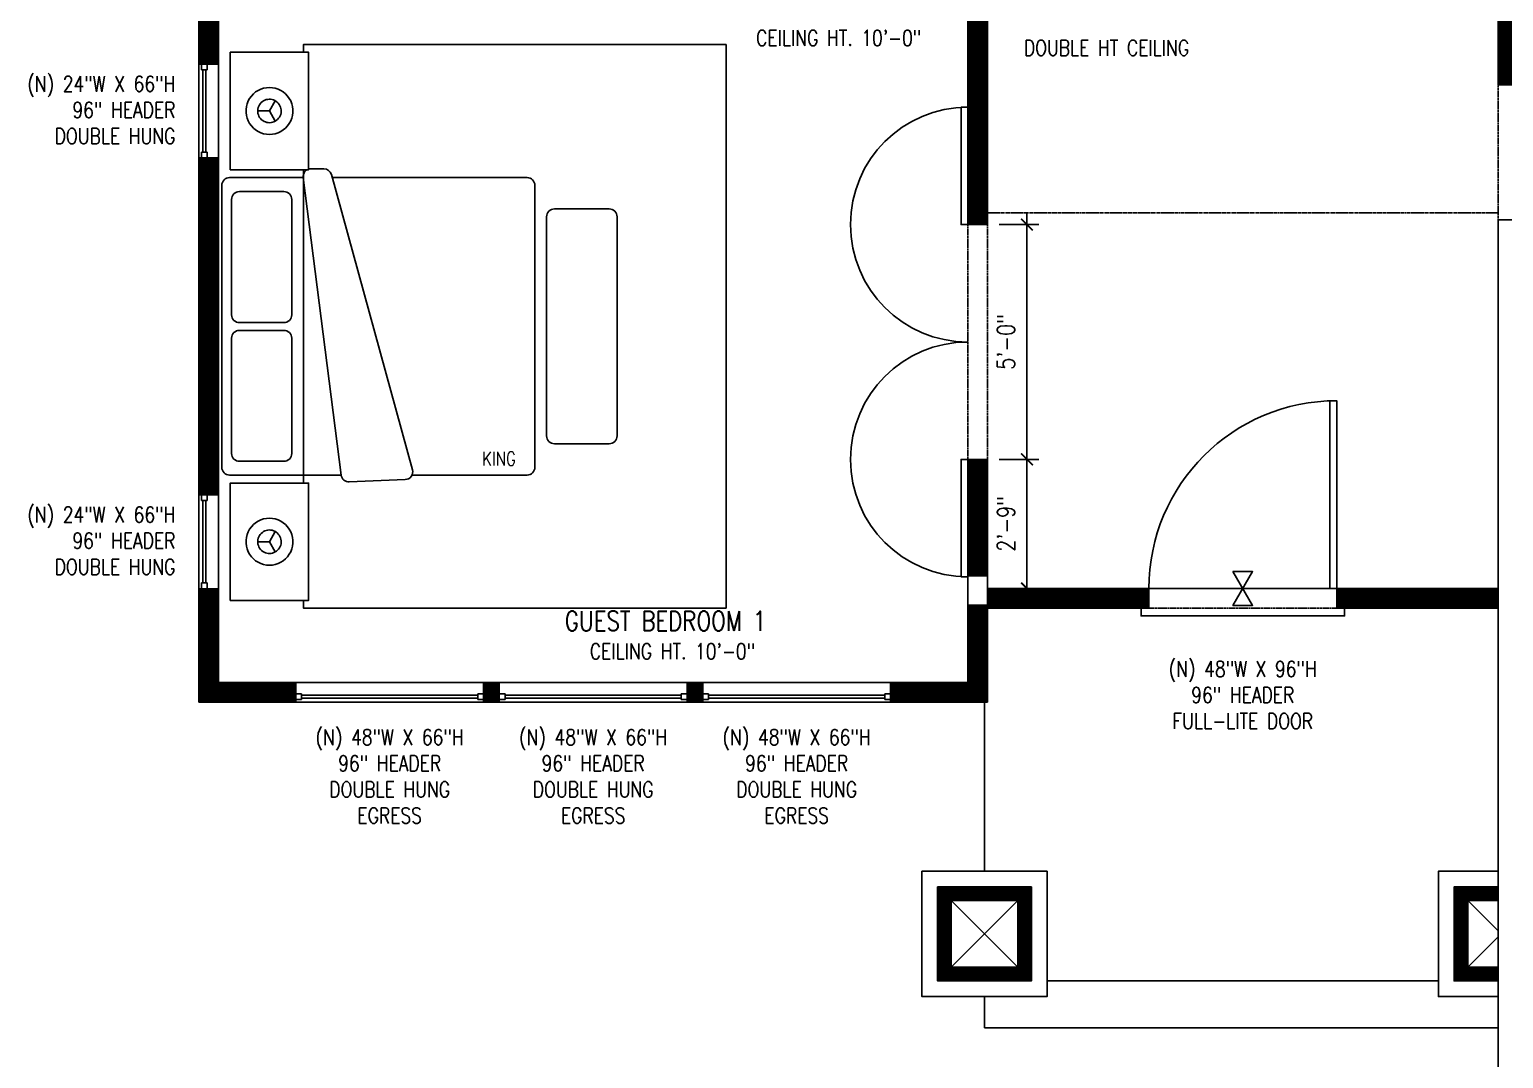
# Model space of a CAD drawing. Header units: inches. Extents: x -1 to 4116, y -71 to 1384.
# Drawn here: x 788 to 1164.7, y 230 to 493 of the extents above; entities that cross this region are included whole.
import ezdxf
from ezdxf.enums import TextEntityAlignment as Align

# ---------------------------------------------------------------- set-up
doc = ezdxf.new("R2010")
doc.units = ezdxf.units.IN
doc.header["$MEASUREMENT"] = 0
for name, pattern in [('Center 1_4_', [0.53125, 0.25, -0.09375, 0.09375, -0.09375]), ('DASHDOT', [1, 0.5, -0.25, 0, -0.25]), ('HIDDEN2', [0.1875, 0.125, -0.0625])]:
    doc.linetypes.add(name, pattern=pattern)
doc.layers.get('DEFPOINTS').update_dxf_attribs({"color": 92, "lineweight": 15})
for name, color, linetype in [('A-ANNO - NEW', 3, 'Continuous'), ('A-ANNO-CLNG-HT-NEW', 2, 'Continuous'), ('A-ANNO-ROOMTAG-NEW', 2, 'Continuous'), ('A-CLNG-HEAD', 1, 'HIDDEN2'), ('A-DIM-CONS', 2, 'Continuous'), ('A-DOOR-NEW', 2, 'Continuous'), ('A-FLOR-ABOVE', 1, 'DASHDOT'), ('A-FLOR-SILL', 8, 'Continuous'), ('A-FLOR-STRS', 2, 'Continuous'), ('A-FURN', 8, 'Continuous'), ('A-GLAZ', 1, 'Continuous'), ('A-WALL-EXIST', 4, 'Continuous'), ('A-WALL-HTCH-F', 252, 'Continuous'), ('A-WALL-MASN', 6, 'Continuous'), ('A-WALL-NEW', 4, 'Continuous')]:
    doc.layers.add(name, color=color, linetype=linetype)
doc.layers.add('A-FLOR-LEVL', color=2, linetype='Continuous', plot=False)
doc.styles.add('ccTXT', font='ROMANS.shx', dxfattribs={"width": 0.8})
doc.dimstyles.new('DIM48$0', dxfattribs={"dimscale": 48, "dimtxt": 0.09375, "dimasz": 0.0625, "dimexe": 0.0625, "dimexo": 0.0625, "dimgap": 0.0625, "dimtad": 0, "dimdec": 8, "dimrnd": 0.125, "dimzin": 3, "dimdsep": 46, "dimlunit": 4, "dimtxsty": 'ccTXT', "dimblk": 'ARCHTICK', "dimblk1": 'ARCHTICK', "dimblk2": 'ARCHTICK', "dimsah": 1, "dimcen": 0.09375, "dimdle": 0.0625, "dimclrd": 2, "dimclre": 1, "dimclrt": 256, "dimadec": 0, "dimazin": 0, "dimtfac": 0.6, "dimtdec": 4, "dimtix": 1, "dimtmove": 2, "dimatfit": 3, "dimldrblk": 'ARCHTICK', "dimfxl": 1, "dimtvp": 1, "dimfrac": 2, "dimtolj": 1, "dimtzin": 0, "dimarcsym": 0})

# ---------------------------------------------------------------- blocks, each defined once
blk = doc.blocks.new('*U115')
for p, q in [((0, 5), (24, 5)), ((0, 5), (24, 5)), ((0, 2.875), (0, 4.375)), ((0, 4.375), (1.5, 4.375)), ((1.5, 2.875), (1.5, 4.375)), ((1.5, 4), (22.5, 4)), ((22.5, 2.875), (22.5, 4.375)), ((24, 4.375), (22.5, 4.375)), ((24, 2.875), (24, 4.375)), ((0, 2.875), (1.5, 2.875)), ((1.5, 3.25), (22.5, 3.25)), ((24, 2.875), (22.5, 2.875))]:
    blk.add_line(p, q)
at = {"flags": 128}
for points in [[(0, 0), (0, 5), (0, 5), (0, 5)], [(24, 0), (24, 5), (24, 5), (24, 5)]]:
    blk.add_lwpolyline(points, dxfattribs=at)
at = {"layer": 'A-FLOR-SILL'}
blk.add_line((0, 0), (24, 0), dxfattribs=at)
at = {"layer": 'A-GLAZ', "color": 8}
blk.add_line((0, 0), (24, 0), dxfattribs=at)
blk = doc.blocks.new('*U116')
for p, q in [((0, 5), (48, 5)), ((0, 5), (48, 5)), ((0, 2.875), (0, 4.375)), ((0, 4.375), (1.5, 4.375)), ((1.5, 2.875), (1.5, 4.375)), ((1.5, 4), (46.5, 4)), ((46.5, 2.875), (46.5, 4.375)), ((48, 4.375), (46.5, 4.375)), ((48, 2.875), (48, 4.375)), ((0, 2.875), (1.5, 2.875)), ((1.5, 3.25), (46.5, 3.25)), ((48, 2.875), (46.5, 2.875))]:
    blk.add_line(p, q)
at = {"flags": 128}
for points in [[(0, 0), (0, 5), (0, 5), (0, 5)], [(48, 0), (48, 5), (48, 5), (48, 5)]]:
    blk.add_lwpolyline(points, dxfattribs=at)
at = {"layer": 'A-FLOR-SILL'}
blk.add_line((0, 0), (48, 0), dxfattribs=at)
at = {"layer": 'A-GLAZ', "color": 8}
blk.add_line((0, 0), (48, 0), dxfattribs=at)
blk = doc.blocks.new('*U117')
for p, q in [((0, 5), (48, 5)), ((0, 5), (48, 5)), ((0, 2.875), (0, 4.375)), ((0, 4.375), (1.5, 4.375)), ((1.5, 2.875), (1.5, 4.375)), ((1.5, 4), (46.5, 4)), ((46.5, 2.875), (46.5, 4.375)), ((48, 4.375), (46.5, 4.375)), ((48, 2.875), (48, 4.375)), ((0, 2.875), (1.5, 2.875)), ((1.5, 3.25), (46.5, 3.25)), ((48, 2.875), (46.5, 2.875))]:
    blk.add_line(p, q)
at = {"flags": 128}
for points in [[(0, 0), (0, 5), (0, 5), (0, 5)], [(48, 0), (48, 5), (48, 5), (48, 5)]]:
    blk.add_lwpolyline(points, dxfattribs=at)
at = {"layer": 'A-FLOR-SILL'}
blk.add_line((0, 0), (48, 0), dxfattribs=at)
at = {"layer": 'A-GLAZ', "color": 8}
blk.add_line((0, 0), (48, 0), dxfattribs=at)
blk = doc.blocks.new('*U118')
for p, q in [((0, 5), (48, 5)), ((0, 5), (48, 5)), ((0, 2.875), (0, 4.375)), ((0, 4.375), (1.5, 4.375)), ((1.5, 2.875), (1.5, 4.375)), ((1.5, 4), (46.5, 4)), ((46.5, 2.875), (46.5, 4.375)), ((48, 4.375), (46.5, 4.375)), ((48, 2.875), (48, 4.375)), ((0, 2.875), (1.5, 2.875)), ((1.5, 3.25), (46.5, 3.25)), ((48, 2.875), (46.5, 2.875))]:
    blk.add_line(p, q)
at = {"flags": 128}
for points in [[(0, 0), (0, 5), (0, 5), (0, 5)], [(48, 0), (48, 5), (48, 5), (48, 5)]]:
    blk.add_lwpolyline(points, dxfattribs=at)
at = {"layer": 'A-FLOR-SILL'}
blk.add_line((0, 0), (48, 0), dxfattribs=at)
at = {"layer": 'A-GLAZ', "color": 8}
blk.add_line((0, 0), (48, 0), dxfattribs=at)
blk = doc.blocks.new('*U125')
at = {"linetype": 'ByBlock'}
blk.add_lwpolyline([(0, 0), (0, 48), (-1.75, 48), (-1.75, 0)], close=True, dxfattribs=at)
blk.add_arc((0, 0), 48, 90, 180, dxfattribs=at)
blk = doc.blocks.new('*U143')
blk.add_lwpolyline([(-72, -54), (72, -54), (72, 54), (-72, 54)], close=True)
blk = doc.blocks.new('*U131')
for p, q in [((-32.49, -2.49), (-3.02, -2.49)), ((32.42, -2.49), (2.95, -2.49)), ((-34.49, -15.85), (-34.49, -4.49)), ((-1.02, -4.49), (-1.02, -15.85)), ((0.95, -4.49), (0.95, -15.85)), ((34.42, -15.85), (34.42, -4.49)), ((-3.02, -17.85), (-32.49, -17.85)), ((2.95, -17.85), (32.42, -17.85)), ((-38, -30.52), (38, -20.77)), ((40.26, -22.75), (40.26, -26.06)), ((38.77, -27.99), (-36.64, -48.72)), ((-39.16, -46.87), (-39.74, -32.58))]:
    blk.add_line(p, q)
for points in [[(38, -20.77), (38, -2, 0.414214), (36, 0), (-36, 0, 0.414214), (-38, -2), (-38, -30.52)], [(-38, -48.61), (-38, -78, 0.414214), (-36, -80), (36, -80, 0.414214), (38, -78), (38, -28.2)]]:
    blk.add_lwpolyline(points, format="xyb")
for centre, start, end in [((-32.49, -4.49), 90, 180), ((-3.02, -4.49), 0, 90), ((2.95, -4.49), 90, 180), ((32.42, -4.49), 0, 90), ((-32.49, -15.85), 180, 270), ((-3.02, -15.85), 270, 0), ((2.95, -15.85), 180, 270), ((32.42, -15.85), 270, 0), ((38.26, -22.75), 0, 97.3662), ((38.26, -26.06), 285, 0), ((-37.74, -32.5), 97.3662, 182.3352), ((-37.16, -46.79), 182.3352, 285)]:
    blk.add_arc(centre, 2, start, end)
blk = doc.blocks.new('*U146')
blk.add_wipeout([(0, 0), (0, -20), (30, -20), (30, 0)])
blk.add_lwpolyline([(0, 0), (0, -20), (30, -20), (30, 0)], close=True)
blk = doc.blocks.new('*U138')
blk.add_wipeout([(6, 0), (5.95, 0.75), (5.81, 1.49), (5.58, 2.21), (5.26, 2.89), (4.85, 3.53), (4.37, 4.11), (3.82, 4.62), (3.21, 5.07), (2.55, 5.43), (1.85, 5.71), (1.12, 5.89), (0.38, 5.99), (-0.38, 5.99), (-1.12, 5.89), (-1.85, 5.71), (-2.55, 5.43), (-3.21, 5.07), (-3.82, 4.62), (-4.37, 4.11), (-4.85, 3.53), (-5.26, 2.89), (-5.58, 2.21), (-5.81, 1.49), (-5.95, 0.75), (-6, 0), (-5.95, -0.75), (-5.81, -1.49), (-5.58, -2.21), (-5.26, -2.89), (-4.85, -3.53), (-4.37, -4.11), (-3.82, -4.62), (-3.21, -5.07), (-2.55, -5.43), (-1.85, -5.71), (-1.12, -5.89), (-0.38, -5.99), (0.38, -5.99), (1.12, -5.89), (1.85, -5.71), (2.55, -5.43), (3.21, -5.07), (3.82, -4.62), (4.37, -4.11), (4.85, -3.53), (5.26, -2.89), (5.58, -2.21), (5.81, -1.49), (5.95, -0.75)])
at = {"color": 0}
for q in [(-2.6, 1.5), (2.6, 1.5), (0, -3)]:
    blk.add_line((0, 0), q, dxfattribs=at)
for points in [[(6, 0), (5.95, 0.75), (5.81, 1.49), (5.58, 2.21), (5.26, 2.89), (4.85, 3.53), (4.37, 4.11), (3.82, 4.62), (3.21, 5.07), (2.55, 5.43), (1.85, 5.71), (1.12, 5.89), (0.38, 5.99), (-0.38, 5.99), (-1.12, 5.89), (-1.85, 5.71), (-2.55, 5.43), (-3.21, 5.07), (-3.82, 4.62), (-4.37, 4.11), (-4.85, 3.53), (-5.26, 2.89), (-5.58, 2.21), (-5.81, 1.49), (-5.95, 0.75), (-6, 0), (-5.95, -0.75), (-5.81, -1.49), (-5.58, -2.21), (-5.26, -2.89), (-4.85, -3.53), (-4.37, -4.11), (-3.82, -4.62), (-3.21, -5.07), (-2.55, -5.43), (-1.85, -5.71), (-1.12, -5.89), (-0.38, -5.99), (0.38, -5.99), (1.12, -5.89), (1.85, -5.71), (2.55, -5.43), (3.21, -5.07), (3.82, -4.62), (4.37, -4.11), (4.85, -3.53), (5.26, -2.89), (5.58, -2.21), (5.81, -1.49), (5.95, -0.75)], [(2.6, 1.5), (2.39, 1.81), (2.14, 2.1), (1.86, 2.35), (1.55, 2.57), (1.22, 2.74), (0.87, 2.87), (0.5, 2.96), (0.13, 3), (-0.25, 2.99), (-0.62, 2.93), (-0.99, 2.83), (-1.33, 2.69), (-1.66, 2.5), (-1.96, 2.27), (-2.23, 2.01), (-2.46, 1.71), (-2.66, 1.39), (-2.81, 1.05), (-2.92, 0.69), (-2.98, 0.31), (-3, -0.06), (-2.97, -0.44), (-2.89, -0.81), (-2.77, -1.16), (-2.6, -1.5), (-2.39, -1.81), (-2.14, -2.1), (-1.86, -2.35), (-1.55, -2.57), (-1.22, -2.74), (-0.87, -2.87), (-0.5, -2.96), (-0.13, -3), (0.25, -2.99), (0.62, -2.93), (0.99, -2.83), (1.33, -2.69), (1.66, -2.5), (1.96, -2.27), (2.23, -2.01), (2.46, -1.71), (2.66, -1.39), (2.81, -1.05), (2.92, -0.69), (2.98, -0.31), (3, 0.06), (2.97, 0.44), (2.89, 0.81), (2.77, 1.16)]]:
    blk.add_lwpolyline(points, close=True)
blk = doc.blocks.new('*U153')
at = {"linetype": 'ByBlock'}
blk.add_lwpolyline([(0, 0), (-30, 0), (-30, -1.75), (0, -1.75)], close=True, dxfattribs=at)
blk.add_arc((0, 0), 30, 180, 0, dxfattribs=at)
blk = doc.blocks.new('*U285')
at = {"layer": 'A-FLOR-SILL'}
blk.add_line((-24, 0), (24, 0), dxfattribs=at)
blk.add_lwpolyline([(-2.51, 4.32), (2.51, -4.32), (-2.51, -4.32), (2.51, 4.32)], close=True, dxfattribs=at)
blk = doc.blocks.new('_ArchTick')
at = {"color": 0, "linetype": 'ByBlock', "const_width": 0.15}
blk.add_lwpolyline([(-0.5, -0.5), (0.5, 0.5)], dxfattribs=at)
blk = doc.blocks.new('*D1815')
at = {"layer": 'A-DIM-CONS', "color": 2, "lineweight": -2, "transparency": 16777216}
blk.add_line((1042.91, 347.12), (1042.91, 386.12), dxfattribs=at)
at = {"layer": 'A-DIM-CONS', "color": 1, "lineweight": -2, "transparency": 16777216}
for p, q in [((1035.81, 383.12), (1045.91, 383.12)), ((1035.81, 350.12), (1045.91, 350.12))]:
    blk.add_line(p, q, dxfattribs=at)
at = {"layer": 'DEFPOINTS', "color": 0, "transparency": 16777216}
for p in [(1032.81, 383.12), (1042.91, 383.12), (1032.81, 350.12)]:
    blk.add_point(p, dxfattribs=at)
at = {"layer": 'A-DIM-CONS', "color": 2, "lineweight": -2, "transparency": 16777216, "xscale": 3, "yscale": 3, "zscale": 3}
for p, rotation in [((1042.91, 383.12), 90), ((1042.91, 350.12), 270)]:
    blk.add_blockref('_ArchTick', p, dxfattribs=dict(at, rotation=rotation))
at = {"layer": 'A-DIM-CONS', "transparency": 16777216, "insert": (1037.55, 366.62), "char_height": 4.5, "attachment_point": 5, "rotation": 90, "style": 'ccTXT'}
blk.add_mtext('\\A1;2\'-9"', dxfattribs=at)
blk = doc.blocks.new('*D1816')
at = {"layer": 'A-DIM-CONS', "color": 2, "lineweight": -2, "transparency": 16777216}
blk.add_line((1042.91, 380.12), (1042.91, 446.12), dxfattribs=at)
at = {"layer": 'A-DIM-CONS', "color": 1, "lineweight": -2, "transparency": 16777216}
for p, q in [((1035.81, 443.12), (1045.91, 443.12)), ((1035.81, 383.12), (1045.91, 383.12))]:
    blk.add_line(p, q, dxfattribs=at)
at = {"layer": 'DEFPOINTS', "color": 0, "transparency": 16777216}
for p in [(1032.81, 443.12), (1042.91, 443.12), (1032.81, 383.12)]:
    blk.add_point(p, dxfattribs=at)
at = {"layer": 'A-DIM-CONS', "color": 2, "lineweight": -2, "transparency": 16777216, "xscale": 3, "yscale": 3, "zscale": 3}
for p, rotation in [((1042.91, 443.12), 90), ((1042.91, 383.12), 270)]:
    blk.add_blockref('_ArchTick', p, dxfattribs=dict(at, rotation=rotation))
at = {"layer": 'A-DIM-CONS', "transparency": 16777216, "insert": (1037.55, 413.12), "char_height": 4.5, "attachment_point": 5, "rotation": 90, "style": 'ccTXT'}
blk.add_mtext('\\A1;5\'-0"', dxfattribs=at)

msp = doc.modelspace()

# ---------------------------------------------------------------- hatches: boundary and pattern name
at = {"layer": 'A-WALL-HTCH-F'}
h = msp.add_hatch(dxfattribs=at)
h.set_pattern_fill('ANSI31', color=256)
h.set_pattern_definition([(45, (344.39756, 69.81976), (-0.088388348, 0.088388348), [])])
h.paths.add_polyline_path([(868.06377117, 1221.86544828), (844.06377117, 1221.86544828), (844.06377117, 1197.86544828), (868.06377117, 1197.86544828)])
h.paths.add_polyline_path([(864.56377117, 1201.36544828), (847.56377117, 1201.36544828), (847.56377117, 1218.36544828), (864.56377117, 1218.36544828)], flags=16)
h.paths.add_polyline_path([(1028.06377117, 1221.86544828), (1004.06377117, 1221.86544828), (1004.06377117, 1197.86544828), (1028.06377117, 1197.86544828)])
h.paths.add_polyline_path([(1007.56377117, 1218.36544828), (1024.56377117, 1218.36544828), (1024.56377117, 1201.36544828), (1007.56377117, 1201.36544828)], flags=16)
h.paths.add_polyline_path([(1188.06377117, 1221.86544828), (1164.06377117, 1221.86544828), (1164.06377117, 1197.86544828), (1188.06377117, 1197.86544828)])
h.paths.add_polyline_path([(1167.56377117, 1218.36544828), (1184.56377117, 1218.36544828), (1184.56377117, 1201.36544828), (1167.56377117, 1201.36544828)], flags=16)
h.paths.add_polyline_path([(1044.06377117, 273.86544828), (1020.06377117, 273.86544828), (1020.06377117, 249.86544828), (1044.06377117, 249.86544828)])
h.paths.add_polyline_path([(1040.56377117, 253.36544828), (1023.56377117, 253.36544828), (1023.56377117, 270.36544828), (1040.56377117, 270.36544828)], flags=16)
h.paths.add_polyline_path([(1163.31377117, 273.86544828), (1152.06377117, 273.86544828), (1152.06377117, 249.86544828), (1163.31377117, 249.86544828), (1163.31377117, 253.36544828), (1155.56377117, 253.36544828), (1155.56377117, 270.36544828), (1163.31377117, 270.36544828)])
h.paths.add_polyline_path([(856.06377117, 326.11544828), (836.31377117, 326.11544828), (836.31377117, 350.07893897), (831.31377117, 350.07893897), (831.31377117, 321.11544828), (856.06377117, 321.11544828)])
h.paths.add_polyline_path([(908.06377117, 326.11544828), (904.06377117, 326.11544828), (904.06377117, 321.11544828), (908.06377117, 321.11544828)])
h.paths.add_polyline_path([(960.06377117, 326.11544828), (956.06377117, 326.11544828), (956.06377117, 321.11544828), (960.06377117, 321.11544828)])
h.paths.add_polyline_path([(836.31377117, 460.1519576), (831.31377117, 460.1519576), (831.31377117, 374.07893897), (836.31377117, 374.07893897)])
h.paths.add_polyline_path([(1212.56377117, 504.36544828), (1167.56377117, 504.36544828), (1167.56377117, 504.86544828), (1164.06377117, 504.86544828), (1164.06377117, 501.36544828), (1166.06377117, 501.36544828), (1166.06377117, 503.63852295), (1167.56377117, 503.63852295), (1167.56377117, 501.36544828), (1204.56377117, 501.36544828), (1204.56377117, 500.86544828), (1208.06377117, 500.86544828), (1208.06377117, 501.36544828), (1212.56377117, 501.36544828)], flags=17)
h.paths.add_polyline_path([(1212.56377117, 504.86544828), (1204.56377117, 504.86544828), (1186.06377117, 504.86544828), (1186.06377117, 504.36544828), (1212.56377117, 504.36544828)], flags=16)
edge = h.paths.add_edge_path(flags=17)
edge.add_line((1212.56488726, 505.11544828), (1186.06377117, 505.11544828))
edge.add_line((1186.06377117, 505.11544828), (1186.06377117, 504.86544828))
edge.add_line((1186.06377117, 504.86544828), (1204.56377117, 504.86544828))
edge.add_line((1204.56377117, 504.86544828), (1212.56377117, 504.86544828))
edge.add_arc((1240.56377117, 504.86544828), 28, 179.4884237428, 180, ccw=False)
h.paths.add_polyline_path([(1172.56377117, 681.86544828), (1167.56377117, 681.86544828), (1167.56377117, 704.36544828), (1172.56377117, 704.36544828)], flags=16)
h.paths.add_polyline_path([(1208.06377117, 500.86544828), (1204.56377117, 500.86544828), (1204.56377117, 500.11544828), (1208.06377117, 500.11544828)], flags=17)
h.paths.add_polyline_path([(1172.81377117, 495.86544828), (1172.06377117, 495.86544828), (1172.06377117, 486.86544828), (1172.81377117, 486.86544828)], flags=17)
h.paths.add_polyline_path([(1172.81377117, 500.11544828), (1204.56377117, 500.11544828), (1204.56377117, 500.86544828), (1172.06377117, 500.86544828), (1172.06377117, 495.86544828), (1172.81377117, 495.86544828)], flags=16)
h.paths.add_polyline_path([(1172.06377117, 486.86544828), (1167.56377117, 486.86544828), (1167.56377117, 478.86544828), (1172.06377117, 478.86544828)], flags=17)
h.paths.add_polyline_path([(1172.81377117, 486.86544828), (1172.06377117, 486.86544828), (1172.06377117, 482.86544828), (1172.81377117, 482.86544828)], flags=17)
h.paths.add_polyline_path([(1172.81377117, 482.86544828), (1172.06377117, 482.86544828), (1172.06377117, 478.86544828), (1172.81377117, 478.86544828)], flags=17)
h.paths.add_polyline_path([(1167.56377117, 501.36544828), (1166.06377117, 501.36544828), (1166.06377117, 478.86544828), (1167.56377117, 478.86544828)], flags=17)
h.paths.add_polyline_path([(1166.06377117, 486.86544828), (1164.06377117, 486.86544828), (1164.06377117, 478.86544828), (1166.06377117, 478.86544828)], flags=17)
h.paths.add_polyline_path([(1164.06377117, 504.36544828), (1163.31377117, 504.36544828), (1163.31377117, 478.86544828), (1164.06377117, 478.86544828)], flags=17)
h.paths.add_polyline_path([(1166.06377117, 495.86544828), (1164.06377117, 495.86544828), (1164.06377117, 486.86544828), (1166.06377117, 486.86544828)], flags=17)
h.paths.add_polyline_path([(1166.06377117, 501.36544828), (1164.06377117, 501.36544828), (1164.06377117, 495.86544828), (1166.06377117, 495.86544828)], flags=17)
h.paths.add_polyline_path([(1172.06377117, 500.86544828), (1204.56377117, 500.86544828), (1204.56377117, 501.36544828), (1167.56377117, 501.36544828), (1167.56377117, 495.86544828), (1172.06377117, 495.86544828)], flags=17)
h.paths.add_polyline_path([(1172.06377117, 495.86544828), (1167.56377117, 495.86544828), (1167.56377117, 486.86544828), (1172.06377117, 486.86544828)], flags=17)
h.paths.add_polyline_path([(1167.56377117, 503.63852295), (1166.06377117, 503.63852295), (1166.06377117, 501.36544828), (1167.56377117, 501.36544828)], flags=16)
h.paths.add_polyline_path([(1168.31377117, 554.11544828), (1190.31377117, 554.11544828), (1190.31377117, 580.36544828), (1185.31377117, 580.36544828), (1185.31377117, 559.11544828), (1163.31377117, 559.11544828), (1163.31377117, 506.36544828), (1164.06377117, 506.36544828), (1164.06377117, 504.86544828), (1175.06377117, 504.86544828), (1175.06377117, 505.11544828), (1168.31377117, 505.11544828)], flags=17)
h.paths.add_polyline_path([(1164.06377117, 504.86544828), (1164.06377117, 506.36544828), (1163.31377117, 506.36544828), (1163.31377117, 504.36544828), (1164.06377117, 504.36544828)], flags=17)
h.paths.add_polyline_path([(1175.06377117, 504.86544828), (1167.56377117, 504.86544828), (1167.56377117, 504.36544828), (1175.06377117, 504.36544828)], flags=16)
h.paths.add_polyline_path([(1186.06377117, 504.86544828), (1175.06377117, 504.86544828), (1175.06377117, 504.36544828), (1186.06377117, 504.36544828)], flags=16)
h.paths.add_polyline_path([(1186.06377117, 505.11544828), (1175.06377117, 505.11544828), (1175.06377117, 504.86544828), (1186.06377117, 504.86544828)], flags=16)
h.paths.add_polyline_path([(1168.31377117, 418.1169859), (1168.31377117, 444.36544828), (1172.81914228, 444.36544828), (1172.81914228, 423.11544828), (1209.06377117, 423.11544828), (1209.06377117, 418.1169859)])
h.paths.add_polyline_path([(1253.06914228, 423.1169859), (1241.06377117, 423.1169859), (1241.06377117, 418.11544828), (1253.06914228, 418.11544828)])
h.paths.add_polyline_path([(1244.31377117, 398.11544828), (1249.31377117, 398.11544828), (1249.31377117, 394.1169859), (1288.81377117, 394.1169859), (1288.81377117, 398.11544828), (1293.81913633, 398.11536314), (1293.82618755, 360.6163898), (1288.8191421, 360.6163898), (1288.8191421, 389.1169859), (1244.31377117, 389.1169859)])
h.paths.add_polyline_path([(1288.81914228, 436.11544828), (1288.81914228, 423.1169859), (1285.06914228, 423.1169859), (1285.06914228, 418.1169859), (1288.81377117, 418.1169859), (1288.81377117, 403.11544828), (1293.81914228, 403.11544816), (1293.81914109, 436.11544828)])
h.paths.add_polyline_path([(1288.81914228, 441.11544828), (1288.81914228, 445.61544828), (1293.81377117, 445.61544828), (1293.81377117, 441.11544828)])
h.paths.add_polyline_path([(1336.31377117, 441.11544828), (1368.31377117, 441.11544828), (1368.31377117, 436.11544828), (1365.81377117, 436.11544828), (1365.81377117, 398.11544828), (1357.31377117, 398.11544828), (1357.31377117, 403.11544828), (1360.81377117, 403.11544828), (1360.81377117, 436.11544828), (1336.31377117, 436.11544828)])
h.paths.add_polyline_path([(1168.31377099, 325.11792741), (1288.8191421, 325.11792741), (1288.8191421, 328.6163898), (1293.81795388, 328.61630476), (1293.81795388, 319.11792741), (1168.31377099, 319.11792741)])
h.paths.add_polyline_path([(1483.81377117, 460.36544828), (1488.81377117, 460.36544828), (1488.81377117, 470.61544828), (1483.81377117, 470.61544828)])
h.paths.add_polyline_path([(1483.81377117, 561.61544828), (1488.81377117, 561.61544828), (1488.81377117, 603.61544828), (1483.81377117, 603.61544828), (1483.81377117, 577.11544828), (1315.81377117, 577.11544828), (1315.81377117, 677.61544828), (1310.81377117, 677.61544828), (1310.81377117, 571.11544828), (1307.56377117, 571.11544828), (1307.56377117, 566.11544828), (1315.81377117, 566.11544828), (1315.81377117, 572.11544828), (1483.81377117, 572.11544828), (1483.81377117, 561.61544828), (1488.81377117, 561.61544828)])
h.paths.add_polyline_path([(1308.81377116, 682.61544828), (1308.81377116, 708.61544828), (1370.56377117, 708.61544828), (1370.56377117, 707.36544828), (1339.56377117, 707.36544828), (1339.56377117, 704.86544828), (1370.56377117, 704.86544828), (1370.56377117, 703.61544828), (1315.81377117, 703.61544828), (1315.81377117, 682.61544828), (1311.56377117, 682.61544828), (1311.56377117, 702.11544828), (1311.56377117, 682.61544828)])
h.paths.add_polyline_path([(1483.81377117, 734.36544828), (1483.81377117, 708.61544828), (1429.06377117, 708.61544828), (1429.06377117, 707.36544828), (1459.31377117, 707.36544828), (1459.31377117, 704.86544828), (1429.06377117, 704.86544828), (1429.06377117, 703.61544828), (1483.81377117, 703.61544828), (1483.81377117, 681.86544828), (1488.81377117, 681.86544828), (1488.81377117, 734.36544828)])
h.paths.add_polyline_path([(1483.81377117, 830.36544828), (1483.81377117, 782.36544828), (1488.81377117, 782.36544828), (1488.81377117, 811.61544828), (1506.81377117, 811.61544828), (1506.81377117, 897.11544828), (1488.81377117, 897.11544828), (1488.81377117, 926.36544828), (1483.81377117, 926.36544828), (1483.81377117, 878.36544828), (1488.06377117, 878.36544828), (1488.06377117, 892.86544828), (1502.56377117, 892.86544828), (1502.56377117, 815.86544828), (1488.06377117, 815.86544828), (1488.06377117, 830.36544828)])
h.paths.add_polyline_path([(1398.06377117, 1001.61544828), (1398.06377117, 1006.61544828), (1488.81377117, 1006.61544828), (1488.81377117, 974.36544828), (1483.81377117, 974.36544828), (1483.81377117, 1001.61544828), (1414.06377117, 1001.61544828)])
h.paths.add_polyline_path([(1172.06377117, 1006.61544828), (1254.06377117, 1006.61544828), (1254.06377117, 1001.61544828), (1172.06377117, 1001.61544828)])
h.paths.add_polyline_path([(1012.06377117, 1006.61544828), (1028.06377117, 1006.61544828), (1028.06377117, 1001.61544828), (1012.06377117, 1001.61544828)])
h.paths.add_polyline_path([(868.06377117, 1006.61544828), (868.06377117, 1001.61544828), (836.31377117, 1001.61544828), (836.31377117, 915.86544828), (831.31377117, 915.86544828), (831.31377117, 1006.61544828)])
h.paths.add_polyline_path([(831.31377117, 879.86544828), (836.31377117, 879.86544828), (836.31377117, 804.36544828), (831.31377117, 804.36544828)])
h.paths.add_polyline_path([(831.31377117, 768.36544828), (831.31377117, 671.36544828), (836.31377117, 671.36544828), (836.31377117, 677.61544828), (867.56377117, 677.61544828), (867.56377117, 678.86544828), (835.31377117, 678.86544828), (835.31377117, 681.36544828), (867.56377117, 681.36544828), (867.56377117, 682.61544828), (836.31377117, 682.61544828), (836.31377117, 768.36544828)])
h.paths.add_polyline_path([(899.56377117, 682.61544828), (976.06377117, 682.61544828), (976.06377117, 677.61544828), (976.31377117, 677.61544828), (976.31377117, 647.36544828), (971.31377117, 647.36544828), (971.31377117, 677.61544828), (899.56377117, 677.61544828)])
h.paths.add_polyline_path([(1027.81377117, 508.11544828), (1027.81377117, 443.11544828), (1032.81377117, 443.11544828), (1032.81377117, 669.11544828), (1038.81377117, 669.11544828), (1038.81377117, 677.61544828), (1034.56377117, 677.61544828), (1034.56377117, 673.36544828), (1032.06377117, 673.36544828), (1032.06377117, 677.61544828), (1027.81377117, 677.61544828), (1027.81377117, 577.11544828), (976.31377117, 577.11544828), (976.31377117, 605.36544828), (971.31377117, 605.36544828), (971.31377117, 577.11544828), (836.31377117, 577.11544828), (836.31377117, 639.36544828), (831.31377117, 639.36544828), (831.31377117, 560.61544828), (836.31377117, 560.61544828), (836.31377117, 572.11544828), (911.31377117, 572.11544828), (911.31377117, 544.11544828), (912.56377117, 544.11544828), (912.56377117, 573.11544828), (915.06377117, 573.11544828), (915.06377117, 544.11544828), (916.31377117, 544.11544828), (916.31377117, 572.11544828), (958.31377117, 572.11544828), (958.31377117, 513.11544828), (955.06377117, 513.11544828), (955.06377117, 508.11544828), (966.56377117, 508.11544828), (966.56377117, 513.11544828), (963.31377117, 513.11544828), (963.31377117, 572.11544828), (1027.81377117, 572.11544828), (1027.81377117, 513.11544828), (996.56377117, 513.11544828), (996.56377117, 508.11544828)])
h.paths.add_polyline_path([(916.31377117, 513.11544828), (925.06377117, 513.11544828), (925.06377117, 508.11544828), (836.31377117, 508.11544828), (836.31377117, 484.1519576), (831.31377117, 484.1519576), (831.31377117, 524.61544828), (836.31377117, 524.61544828), (836.31377117, 513.11544828), (911.31377117, 513.11544828), (911.31377117, 516.11544828), (916.31377117, 516.11544828)], flags=17)
h.paths.add_polyline_path([(1027.81377117, 326.11544828), (1027.81377117, 345.86544828), (1032.81377117, 345.86544828), (1032.81377117, 350.11544828), (1074.06377117, 350.11544828), (1074.06377117, 345.11544828), (1032.81377117, 345.11544828), (1032.81377117, 321.11544828), (1008.06377117, 321.11544828), (1008.06377117, 326.11544828)])
h.paths.add_polyline_path([(1122.06377117, 350.11544828), (1163.31377117, 350.11544828), (1163.31377117, 345.11544828), (1122.06377117, 345.11544828)])
h.paths.add_polyline_path([(1032.81377117, 682.61544828), (1032.81377117, 708.61544828), (1019.31377117, 708.61544828), (1019.31377117, 682.61544828), (1023.56377117, 682.61544828), (1023.56377117, 703.61544828), (1028.56377117, 703.61544828), (1028.56377117, 682.61544828)])
h.paths.add_polyline_path([(1027.81377119, 383.11544828), (1032.81377117, 383.11544828), (1032.81377117, 353.36544828), (1027.81377119, 353.36544828)])
h.paths.add_polyline_path([(1164.06377117, 673.36544828), (1161.56377117, 673.36544828), (1161.56377117, 678.36544828), (1164.06377117, 678.36544828)], flags=16)
edge = h.paths.add_edge_path()
edge.add_line((1293.81377117, 505.11544828), (1272.81377117, 505.11544828))
edge.add_line((1272.81377117, 505.11544828), (1272.81377117, 511.61544828))
edge.add_line((1272.81377117, 511.61544828), (1267.81377117, 511.61544828))
edge.add_line((1267.81377117, 511.61544828), (1267.81377117, 505.11544828))
edge.add_line((1267.81377117, 505.11544828), (1244.31377117, 505.11544828))
edge.add_line((1244.31377117, 505.11544828), (1244.31377117, 566.11544828))
edge.add_line((1244.31377117, 566.11544828), (1267.81377117, 566.11544828))
edge.add_line((1267.81377117, 566.11544828), (1267.81377117, 559.61544828))
edge.add_line((1267.81377117, 559.61544828), (1272.81377117, 559.61544828))
edge.add_line((1272.81377117, 559.61544828), (1272.81377117, 566.11544828))
edge.add_line((1272.81377117, 566.11544828), (1277.56377117, 566.11544828))
edge.add_line((1277.56377117, 566.11544828), (1277.56377117, 571.11544828))
edge.add_line((1277.56377117, 571.11544828), (1244.31377117, 571.11544828))
edge.add_line((1244.31377117, 571.11544828), (1244.31377117, 677.61544828))
edge.add_line((1244.31377117, 677.61544828), (1243.06377117, 677.61544828))
edge.add_line((1243.06377117, 677.61544828), (1243.06377117, 682.61544828))
edge.add_line((1243.06377117, 682.61544828), (1176.81377117, 682.61544828))
edge.add_line((1176.81377117, 682.61544828), (1176.81377117, 708.61544828))
edge.add_line((1176.81377117, 708.61544828), (1163.31377117, 708.61544828))
edge.add_line((1163.31377117, 708.61544828), (1163.31377117, 682.61544828))
edge.add_line((1163.31377117, 682.61544828), (1157.31377117, 682.61544828))
edge.add_line((1157.31377117, 682.61544828), (1157.31377117, 669.11544828))
edge.add_line((1157.31377117, 669.11544828), (1163.31377117, 669.11544828))
edge.add_line((1163.31377117, 669.11544828), (1163.31377117, 665.86544828))
edge.add_line((1163.31377117, 665.86544828), (1168.31377117, 665.86544828))
edge.add_line((1168.31377117, 665.86544828), (1168.31377117, 677.61544828))
edge.add_line((1168.31377117, 677.61544828), (1239.31377117, 677.61544828))
edge.add_line((1239.31377117, 677.61544828), (1239.31377117, 618.61544828))
edge.add_line((1239.31377117, 618.61544828), (1190.31377117, 618.61544828))
edge.add_line((1190.31377117, 618.61544828), (1190.31377117, 628.61544828))
edge.add_line((1190.31377117, 628.61544828), (1168.31377117, 628.61544828))
edge.add_line((1168.31377117, 628.61544828), (1168.31377117, 635.86544828))
edge.add_line((1168.31377117, 635.86544828), (1163.31377117, 635.86544828))
edge.add_line((1163.31377117, 635.86544828), (1163.31377117, 623.61544828))
edge.add_line((1163.31377117, 623.61544828), (1185.31377117, 623.61544828))
edge.add_line((1185.31377117, 623.61544828), (1185.31377117, 610.36544828))
edge.add_line((1185.31377117, 610.36544828), (1190.31377117, 610.36544828))
edge.add_line((1190.31377117, 610.36544828), (1190.31377117, 613.61544828))
edge.add_line((1190.31377117, 613.61544828), (1239.31377117, 613.61544828))
edge.add_line((1239.31377117, 613.61544828), (1239.31377117, 505.11544828))
edge.add_line((1239.31377117, 505.11544828), (1212.56488726, 505.11544828))
edge.add_arc((1240.56377117, 504.86544828), 28.00000001, 179.4884237429, 179.9999999999)
edge.add_line((1212.56377117, 504.86544828), (1212.56377117, 501.36544828))
edge.add_line((1212.56377117, 501.36544828), (1208.06377117, 501.36544828))
edge.add_line((1208.06377117, 501.36544828), (1208.06377117, 500.11544828))
edge.add_line((1208.06377117, 500.11544828), (1288.81377117, 500.11544828))
edge.add_line((1288.81377117, 500.11544828), (1288.81377117, 477.61544828))
edge.add_line((1288.81377117, 477.61544828), (1293.81377117, 477.61544828))
edge.add_line((1293.81377117, 477.61544828), (1293.81377117, 505.11544828))

# ---------------------------------------------------------------- linework, layer by layer
at = {"layer": 'A-CLNG-HEAD'}
for p, q in [((1163.31377117, 444.36544828, 0.27330226), (1163.31377117, 478.86544828, 0.27330226)), ((1027.81377117, 443.11544828, 0.27330226), (1027.81377117, 383.11544828, 0.27330226)), ((1032.81377117, 443.11544828, 0.27330226), (1032.81377117, 383.11544828, 0.27330226)), ((1074.06377117, 350.11544828, 0.27330226), (1122.06377117, 350.11544828, 0.27330226)), ((1074.06377117, 345.11544828, 0.27330226), (1122.06377117, 345.11544828, 0.27330226))]:
    msp.add_line(p, q, dxfattribs=at)
at = {"layer": 'A-FLOR-ABOVE', "color": 2, "linetype": 'Center 1_4_'}
msp.add_line((1032.81377117, 446.11544828, 0.27330226), (1163.31377117, 446.11544828, 0.27330226), dxfattribs=at)
at = {"layer": 'A-FLOR-LEVL', "elevation": 0.27330226}
msp.add_lwpolyline([(1072.06377117, 345.11544828), (1072.06377117, 343.11544828), (1124.06377117, 343.11544828), (1124.06377117, 345.11544828)], dxfattribs=at)
at = {"layer": 'A-FLOR-STRS', "elevation": 0.27330226}
for points in [[(1032.06377117, 321.11544828), (1032.06377117, 277.86544828)], [(1148.06377117, 249.86544828), (1048.06377117, 249.86544828)], [(1032.06377117, 245.86544828), (1032.06377117, 237.86544828), (1163.31377117, 237.86544828)]]:
    msp.add_lwpolyline(points, dxfattribs=at)
at = {"layer": 'A-FURN', "elevation": 0.27330226}
msp.add_lwpolyline([(920.16137052, 445.11544828), (920.16137052, 389.11544828, 0.4142135624), (922.16137052, 387.11544828), (936.16137052, 387.11544828, 0.4142135624), (938.16137052, 389.11544828), (938.16137052, 445.11544828, 0.4142135624), (936.16137052, 447.11544828), (922.16137052, 447.11544828, 0.4142135624)], format="xyb", close=True, dxfattribs=at)
at = {"layer": 'A-WALL-EXIST', "elevation": 0.27330226}
for points in [[(1168.31377117, 444.36544828), (1163.31377117, 444.36544828), (1163.31377117, 153.11544828), (1182.06377117, 153.11544828), (1182.06377117, 158.11544828), (1168.31377117, 158.11544828), (1168.31377117, 444.36544828), (1168.31377117, 444.36544828), (1168.31377117, 444.36544828), (1168.31377117, 444.36544828)], [(1027.81377117, 353.36544828), (1032.81377117, 353.36544828), (1032.81377117, 345.86544828), (1027.81377117, 345.86544828)]]:
    msp.add_lwpolyline(points, close=True, dxfattribs=at)
at = {"layer": 'A-WALL-MASN', "elevation": 0.27330226}
msp.add_lwpolyline([(1016.06377117, 277.86544828), (1048.06377117, 277.86544828), (1048.06377117, 245.86544828), (1016.06377117, 245.86544828)], close=True, dxfattribs=at)
msp.add_lwpolyline([(1163.31377117, 277.86544828), (1148.06377117, 277.86544828), (1148.06377117, 245.86544828), (1163.31377117, 245.86544828)], dxfattribs=at)
at = {"layer": 'A-WALL-NEW'}
for p, q in [((1023.56377117, 270.36544828, 0.27330226), (1040.56377117, 253.36544828, 0.27330226)), ((1040.56377117, 270.36544828, 0.27330226), (1023.56377117, 253.36544828, 0.27330226)), ((1155.56377117, 270.36544828, 0.27330226), (1163.31377117, 262.61544828, 0.27330226)), ((1163.31377117, 261.11544828, 0.27330226), (1155.56377117, 253.36544828, 0.27330226))]:
    msp.add_line(p, q, dxfattribs=at)
at = {"layer": 'A-WALL-NEW', "elevation": 0.27330226}
for points in [[(1027.81377117, 508.11544828), (1027.81377117, 443.11544828), (1032.81377117, 443.11544828), (1032.81377117, 669.11544828)], [(1185.31377117, 559.11544828), (1163.31377117, 559.11544828), (1163.31377117, 478.86544828), (1172.81377117, 478.86544828)], [(1163.31377117, 249.86544828), (1152.06377117, 249.86544828), (1152.06377117, 273.86544828), (1163.31377117, 273.86544828)], [(1163.31377117, 270.36544828), (1155.56377117, 270.36544828), (1155.56377117, 253.36544828), (1163.31377117, 253.36544828)]]:
    msp.add_lwpolyline(points, dxfattribs=at)
for points in [[(916.31377117, 513.11544828), (925.06377117, 513.11544828), (925.06377117, 508.11544828), (836.31377117, 508.11544828), (836.31377117, 484.1519576), (831.31377117, 484.1519576), (831.31377117, 524.61544828), (836.31377117, 524.61544828), (836.31377117, 513.11544828), (911.31377117, 513.11544828), (911.31377117, 516.11544828), (916.31377117, 516.11544828)], [(836.31377117, 374.07893897), (831.31377117, 374.07893897), (831.31377117, 460.1519576), (836.31377117, 460.1519576)], [(1027.81377119, 383.11544828), (1032.81377117, 383.11544828), (1032.81377117, 353.36544828), (1027.81377119, 353.36544828)], [(856.06377117, 326.11544828), (836.31377117, 326.11544828), (836.31377117, 350.07893897), (831.31377117, 350.07893897), (831.31377117, 321.11544828), (856.06377117, 321.11544828)], [(1027.81377117, 326.11544828), (1027.81377117, 345.86544828), (1032.81377117, 345.86544828), (1032.81377117, 350.11544828), (1074.06377117, 350.11544828), (1074.06377117, 345.11544828), (1032.81377117, 345.11544828), (1032.81377117, 321.11544828), (1008.06377117, 321.11544828), (1008.06377117, 326.11544828)], [(1122.06377117, 350.11544828), (1163.31377117, 350.11544828), (1163.31377117, 345.11544828), (1122.06377117, 345.11544828)], [(908.06377117, 326.11544828), (904.06377117, 326.11544828), (904.06377117, 321.11544828), (908.06377117, 321.11544828)], [(960.06377117, 326.11544828), (956.06377117, 326.11544828), (956.06377117, 321.11544828), (960.06377117, 321.11544828)], [(1020.06377117, 273.86544828), (1044.06377117, 273.86544828), (1044.06377117, 249.86544828), (1020.06377117, 249.86544828)], [(1023.56377117, 270.36544828), (1040.56377117, 270.36544828), (1040.56377117, 253.36544828), (1023.56377117, 253.36544828)]]:
    msp.add_lwpolyline(points, close=True, dxfattribs=at)

# ---------------------------------------------------------------- block references
at = {"layer": 'A-DOOR-NEW', "rotation": 270}
msp.add_blockref('*U153', (1027.81377119, 443.11544828, 0.27330226), dxfattribs=at)
at = {"layer": 'A-DOOR-NEW', "xscale": -1, "rotation": 270}
msp.add_blockref('*U153', (1027.81377119, 383.11544828, 0.27330226), dxfattribs=at)
at = {"layer": 'A-DOOR-NEW'}
msp.add_blockref('*U125', (1122.06377117, 350.11544828, 0.27330226), dxfattribs=at)
at = {"layer": 'A-FLOR-SILL'}
msp.add_blockref('*U285', (1098.06377117, 350.11544828, 0.27330226), dxfattribs=at)
at = {"layer": 'A-FURN', "rotation": 90}
for name, p in [('*U143', (912.00896987, 417.11544828, 0.27330226)), ('*U131', (837.16137052, 417.11544828, 0.27330226))]:
    msp.add_blockref(name, p, dxfattribs=at)
at = {"layer": 'A-GLAZ', "rotation": 90.00000000000001}
msp.add_blockref('*U115', (836.31377117, 460.1519576, 41.27330226), dxfattribs=at)
at = {"layer": 'A-GLAZ', "xscale": -1}
for name, p, rotation in [('*U115', (836.31377117, 374.07893897, 41.27330226), 90), ('*U116', (856.06377117, 326.11544828, 0.27330226), 180), ('*U117', (908.06377117, 326.11544828, 0.27330226), 180), ('*U118', (960.06377117, 326.11544828, 0.27330226), 180)]:
    msp.add_blockref(name, p, dxfattribs=dict(at, rotation=rotation))

# ---------------------------------------------------------------- texts
at = {"layer": 'A-ANNO - NEW', "color": 1, "char_height": 4, "width": 50.8144273947, "style": 'ccTXT'}
for s, insert, attachment_point in [('(N) 24"W X 66"H \\P96" HEADER \\PDOUBLE HUNG', (825.31377117, 472.4019576, 0.27330226), 6), ('(N) 24"W X 66"H \\P96" HEADER \\PDOUBLE HUNG', (825.31377117, 362.32893897, 0.27330226), 6), ('(N) 48"W X 96"H \\P96" HEADER \\PFULL-LITE DOOR', (1098.06377117, 331.57495592, 0.27330226), 2), ('(N) 48"W X 66"H \\P96" HEADER \\PDOUBLE HUNG\\PEGRESS', (880.06377117, 314.11544828, 0.27330226), 2), ('(N) 48"W X 66"H \\P96" HEADER \\PDOUBLE HUNG\\PEGRESS', (932.06377117, 314.11544828, 0.27330226), 2), ('(N) 48"W X 66"H \\P96" HEADER \\PDOUBLE HUNG\\PEGRESS', (984.06377117, 314.11544828, 0.27330226), 2)]:
    msp.add_mtext(s, dxfattribs=dict(at, insert=insert, attachment_point=attachment_point))
at = {"layer": 'A-ANNO-CLNG-HT-NEW', "style": 'ccTXT', "width": 0.8}
for s, p in [('CEILING HT. 10\'-0"', (994.82118151, 492.81615927, 0.27330226)), ('DOUBLE HT CEILING', (1063.25170111, 490.27362763, 0.27330226)), ('CEILING HT. 10\'-0"', (952.33034806, 336.08275317, 0.27330226))]:
    msp.add_text(s, height=4, dxfattribs=at).set_placement(p, align=Align.TOP_CENTER)
at = {"layer": 'A-ANNO-ROOMTAG-NEW', "insert": (950.53564199, 341.8364043, 0.27330226), "char_height": 5, "width": 59.6256749842, "attachment_point": 5, "style": 'ccTXT'}
msp.add_mtext('GUEST BEDROOM 1', dxfattribs=at)
at = {"layer": 'A-FURN', "insert": (907.97043887, 383.30916172, 0.27330226), "char_height": 3.5, "width": 18.4143377797, "attachment_point": 5, "style": 'ccTXT'}
msp.add_mtext('KING', dxfattribs=at)

# ---------------------------------------------------------------- dimensions: what is measured, and where the dimension line sits
at = {"layer": 'A-DIM-CONS'}
for base, p1, p2, picture, middle in [((1042.9054055252, 443.1154482844, 0.2733022636), (1032.8137711654, 383.1154482844, 0.2733022636), (1032.8137711654, 443.1154482844, 0.2733022636), '*D1816', (1037.5482626681, 413.1154482844, 0.2733022636)), ((1042.9054055252, 383.1154482844, 0.2733022636), (1032.8137711654, 350.1154482844, 0.2733022636), (1032.8137711654, 383.1154482844, 0.2733022636), '*D1815', (1037.5482626681, 366.6154482844, 0.2733022636))]:
    dim = msp.add_linear_dim(base=base, p1=p1, p2=p2, angle=90, dimstyle='DIM48$0', dxfattribs=at)
    dim.commit()
    dim.dimension.update_dxf_attribs({"geometry": picture, "text_midpoint": middle})

# ---------------------------------------------------------------- next in the draw order: block references
at = {"layer": 'A-FURN', "xscale": -1, "rotation": 90}
msp.add_blockref('*U146', (839.33252666, 487.1519576, 41.27330226), dxfattribs=at)
at = {"layer": 'A-FURN', "rotation": 90.00000000000001}
msp.add_blockref('*U146', (839.33252666, 347.07893897, 41.27330226), dxfattribs=at)

# ---------------------------------------------------------------- next in the draw order: block references
at = {"layer": 'A-FURN', "rotation": 270}
for p in [(849.33252666, 472.1519576, 41.27330226), (849.33252666, 362.07893897, 41.27330226)]:
    msp.add_blockref('*U138', p, dxfattribs=at)

doc.saveas('drawing.dxf')
